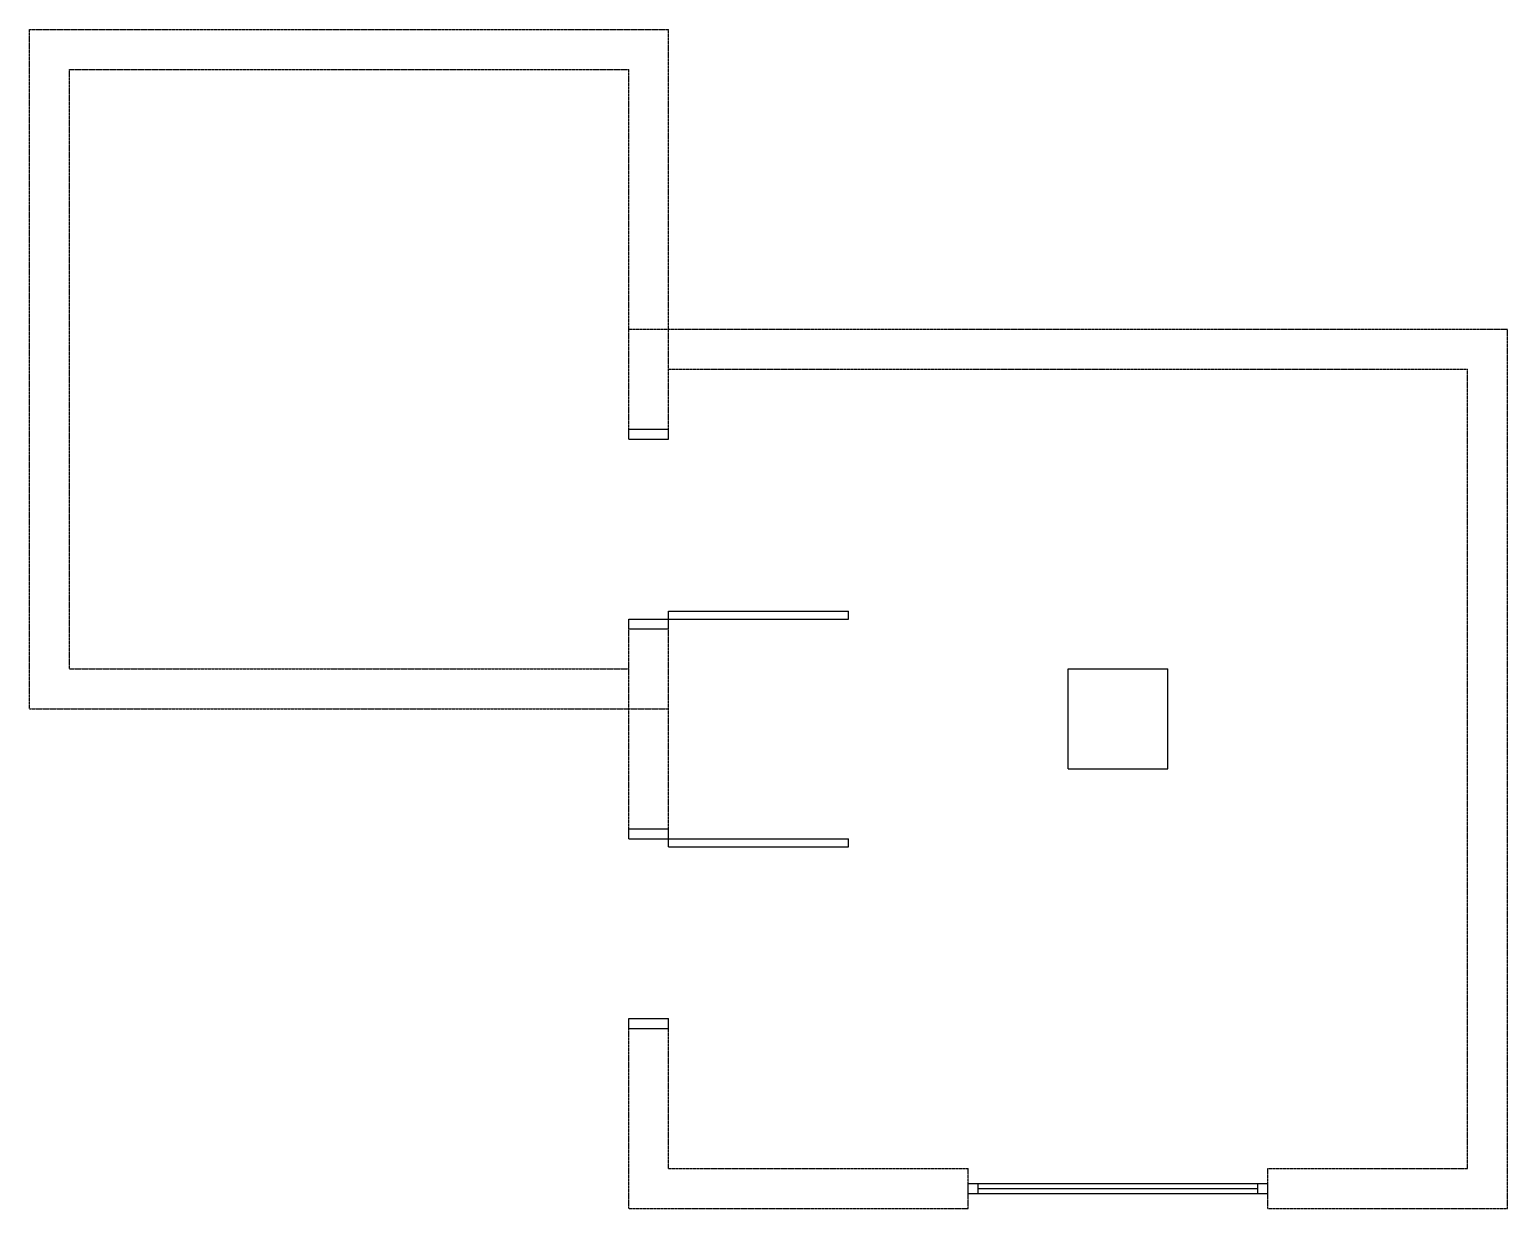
# Model space of a CAD drawing. Header units: metres. Extents: x -3200 to 4200, y -200 to 5700.
import ezdxf

# ---------------------------------------------------------------- set-up
doc = ezdxf.new("R2010")
doc.units = ezdxf.units.M
doc.linetypes.add('DASHED', pattern=[1.524, 1.27, -0.254])
for name, color, linetype in [('col', 2, 'Continuous'), ('door', 4, 'Continuous'), ('wal', 3, 'DASHED'), ('wid', 4, 'Continuous')]:
    doc.layers.add(name, color=color, linetype=linetype)

msp = doc.modelspace()

# ---------------------------------------------------------------- linework, layer by layer
at = {"layer": 'col'}
for p, q in [((2000, 2000), (2000, 2500)), ((2000, 2500), (2500, 2500)), ((2500, 2000), (2500, 2500)), ((2000, 2000), (2500, 2000))]:
    msp.add_line(p, q, dxfattribs=at)
at = {"layer": 'door'}
for p, q in [((-200, 3700), (0, 3700)), ((-200, 3650), (-200, 3700)), ((0, 3650), (0, 3700)), ((-200, 3650), (0, 3650)), ((-200, 2750), (0, 2750)), ((-200, 2700), (-200, 2750)), ((0, 2790), (900, 2790)), ((0, 2750), (0, 2790)), ((0, 2750), (900, 2750)), ((0, 2700), (0, 2750)), ((900, 2750), (900, 2790)), ((-200, 2700), (0, 2700)), ((-200, 1700), (0, 1700)), ((-200, 1650), (-200, 1700)), ((-200, 1650), (0, 1650)), ((0, 1650), (0, 1700)), ((0, 1650), (900, 1650)), ((0, 1610), (0, 1650)), ((900, 1610), (900, 1650)), ((0, 1610), (900, 1610)), ((-200, 750), (0, 750)), ((-200, 700), (-200, 750)), ((0, 700), (0, 750)), ((-200, 700), (0, 700))]:
    msp.add_line(p, q, dxfattribs=at)
at = {"layer": 'wal'}
for p, q in [((-3200, 2300), (-3200, 5700)), ((-3200, 5700), (0, 5700)), ((0, 3700), (0, 5700)), ((-3000, 2500), (-3000, 5500)), ((-3000, 5500), (-200, 5500)), ((-200, 3700), (-200, 5500)), ((-200, 4200), (4200, 4200)), ((4200, -200), (4200, 4200)), ((0, 4000), (4000, 4000)), ((4000, 0), (4000, 4000)), ((-200, 3700), (0, 3700)), ((-200, 1700), (-200, 2700)), ((-200, 2700), (0, 2700)), ((0, 1700), (0, 2700)), ((-3000, 2500), (-200, 2500)), ((-3200, 2300), (0, 2300)), ((-200, 1700), (0, 1700)), ((-200, -200), (-200, 700)), ((-200, 700), (0, 700)), ((0, 0), (0, 700)), ((0, 0), (1500, 0)), ((1500, -200), (1500, 0)), ((3000, 0), (4000, 0)), ((3000, -200), (3000, 0)), ((-200, -200), (1500, -200)), ((3000, -200), (4200, -200))]:
    msp.add_line(p, q, dxfattribs=at)
at = {"layer": 'wid'}
for p, q in [((1500, -125), (1500, -75)), ((1500, -75), (1550, -75)), ((1500, -125), (1550, -125)), ((1550, -125), (1550, -75)), ((1550, -75), (2950, -75)), ((1550, -100), (2950, -100)), ((1550, -125), (2950, -125)), ((2950, -125), (2950, -75)), ((2950, -75), (3000, -75)), ((2950, -125), (3000, -125)), ((3000, -125), (3000, -75))]:
    msp.add_line(p, q, dxfattribs=at)

doc.saveas('drawing.dxf')
